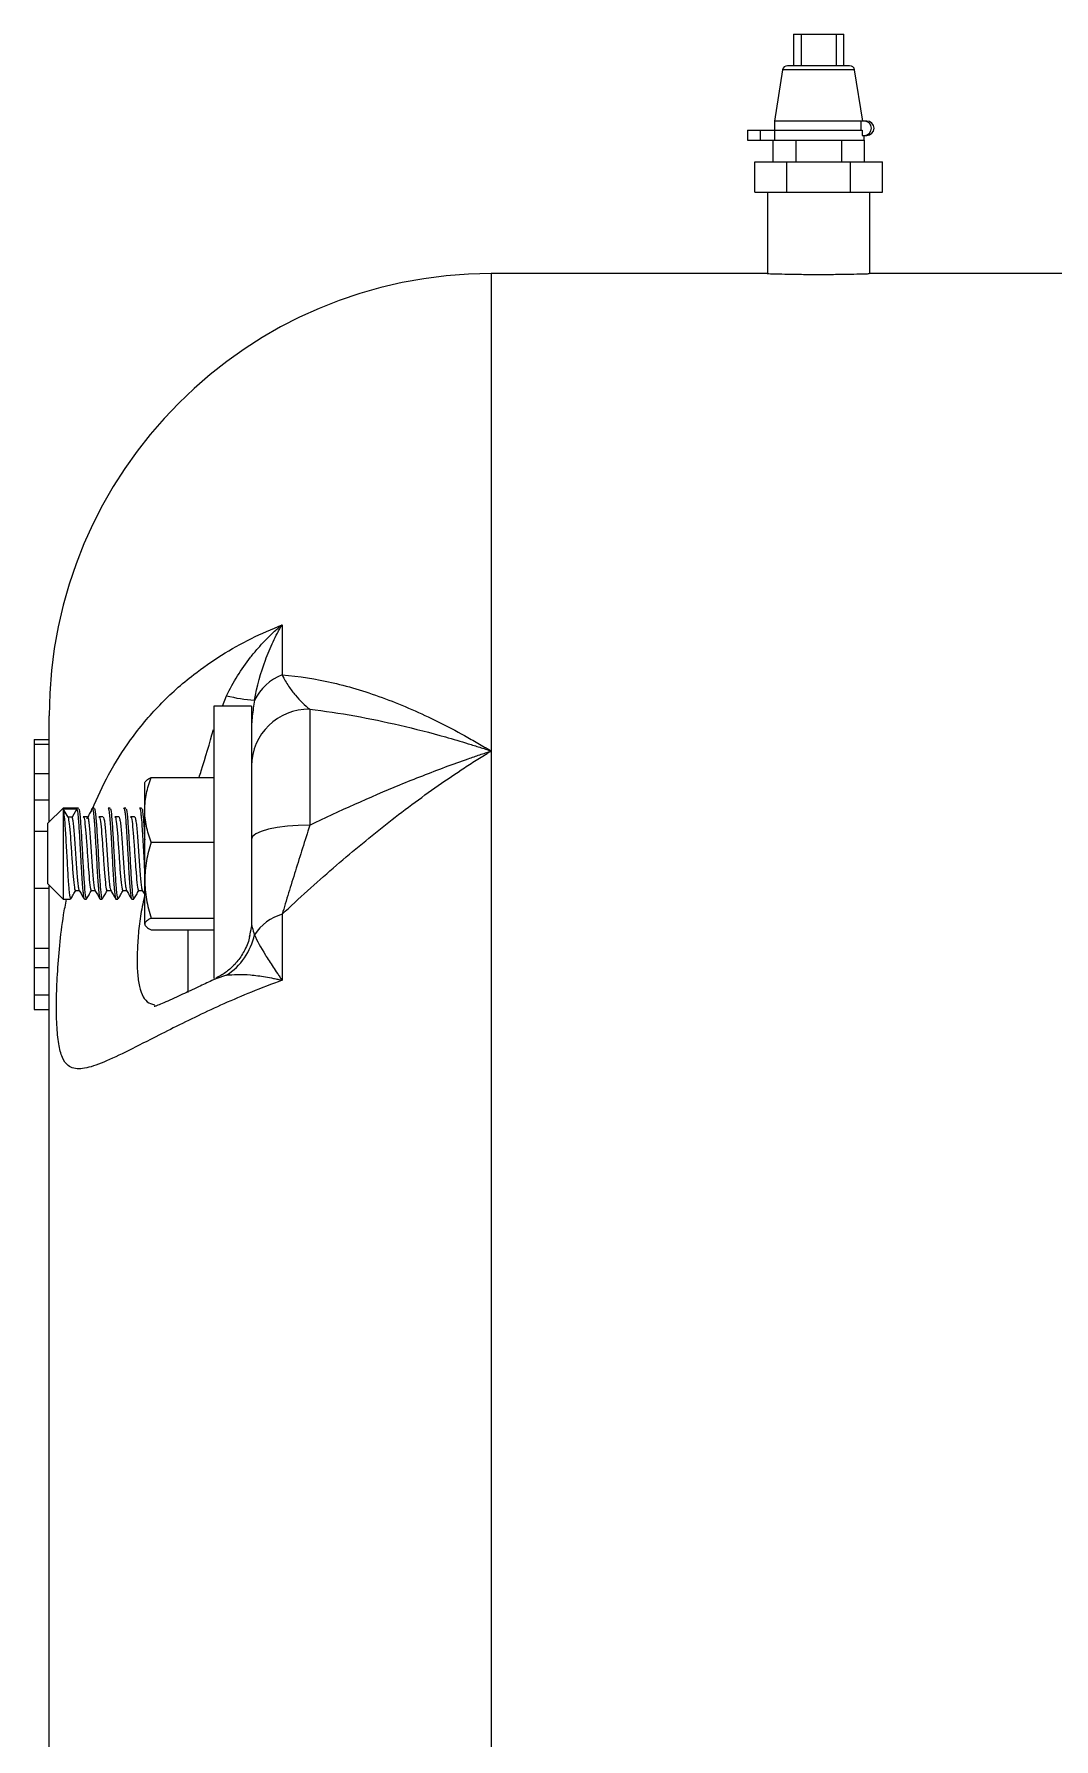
# Model space of a CAD drawing. Header units: inches. Extents: x -10.2 to 13.8, y -6.3 to 9.3.
# Drawn here: x -10.17 to -6.13, y 0.65 to 7.4 of the extents above; entities that cross this region are included whole.
import ezdxf

# ---------------------------------------------------------------- set-up
doc = ezdxf.new("R2010")
doc.units = ezdxf.units.IN
doc.header["$MEASUREMENT"] = 0

msp = doc.modelspace()

# ---------------------------------------------------------------- linework, layer by layer
at = {"color": 7, "linetype": 'Continuous', "lineweight": 25}
for p, q in [((-7.1635, 7.3975), (-7.1635, 7.2725)), ((-7.1635, 7.3975), (-6.9645, 7.3975)), ((-7.1335, 7.3975), (-7.1335, 7.2725)), ((-6.9945, 7.3975), (-6.9945, 7.2725)), ((-6.9645, 7.2725), (-6.9645, 7.3975)), ((-7.2067, 7.2556), (-7.239, 7.0525)), ((-6.9411, 7.2725), (-7.1869, 7.2725)), ((-6.8892, 7.0535), (-6.9213, 7.2556)), ((-7.3459, 7.0175), (-7.3459, 6.9775)), ((-7.3459, 7.0175), (-6.8914, 7.0175)), ((-7.2959, 7.0175), (-7.2959, 6.9775)), ((-7.239, 7.0525), (-7.239, 7.0175)), ((-6.8971, 7.0525), (-7.239, 7.0525)), ((-7.238, 7.0175), (-7.238, 6.9775)), ((-6.8971, 7.0535), (-6.8971, 7.0175)), ((-6.873, 7.0535), (-6.8971, 7.0535)), ((-6.8914, 7.0175), (-6.8914, 6.9965)), ((-7.3459, 6.9775), (-6.883, 6.9775)), ((-7.2447, 6.9775), (-7.2447, 6.8925)), ((-7.1544, 6.9775), (-7.1544, 6.8925)), ((-6.9736, 6.9775), (-6.9736, 6.8925)), ((-6.8914, 6.9965), (-6.873, 6.9965)), ((-6.8833, 6.9775), (-6.8833, 6.8925)), ((-6.883, 6.9775), (-6.883, 6.9965)), ((-7.3166, 6.8925), (-6.8114, 6.8925)), ((-7.3166, 6.7725), (-7.3166, 6.8925)), ((-7.1903, 6.7725), (-7.1903, 6.8925)), ((-6.9377, 6.7725), (-6.9377, 6.8925)), ((-6.8114, 6.7725), (-6.8114, 6.8925)), ((-7.3166, 6.7725), (-6.8114, 6.7725)), ((-7.2665, 6.7725), (-7.2665, 6.4497)), ((-6.8615, 6.4496), (-6.8615, 6.7725)), ((-7.2662, 6.4497), (-8.36, 6.4497)), ((-8.36, 6.4497), (-8.36, -6.0301)), ((-6.0475, 6.4497), (-6.8641, 6.4497)), ((-9.188, 5.0604), (-9.188, 4.8614)), ((-9.3097, 4.7383), (-9.4588, 4.7383)), ((-9.4588, 4.7383), (-9.4588, 3.6606)), ((-9.3097, 4.7383), (-9.3097, 3.8648)), ((-9.0788, 4.7259), (-9.0788, 4.2669)), ((-10.11, 4.2808), (-10.11, 4.6997)), ((-10.17, 4.6059), (-10.17, 3.5374)), ((-10.17, 4.6059), (-10.11, 4.6059)), ((-10.17, 4.5876), (-10.11, 4.5876)), ((-10.11, 4.4696), (-10.17, 4.4696)), ((-9.7067, 4.4556), (-9.4588, 4.4556)), ((-9.7318, 3.8758), (-9.7318, 4.4355)), ((-10.17, 4.3678), (-10.11, 4.3678)), ((-10.055, 4.3343), (-10.115, 4.2743)), ((-9.9943, 4.3343), (-10.055, 4.3343)), ((-10.055, 4.3343), (-10.055, 3.9743)), ((-10.055, 4.3314), (-10.0003, 4.3314)), ((-10.0355, 4.2981), (-10.055, 4.3314)), ((-10.0003, 4.3314), (-10.0198, 4.2981)), ((-9.9429, 4.324), (-9.9407, 4.3331)), ((-9.9318, 4.3343), (-9.9396, 4.3343)), ((-9.8693, 4.3343), (-9.8771, 4.3343)), ((-9.8068, 4.3343), (-9.8146, 4.3343)), ((-9.7443, 4.3343), (-9.7521, 4.3343)), ((-10.115, 4.0343), (-10.115, 4.2743)), ((-10.0198, 4.2981), (-10.0355, 4.2981)), ((-9.96, 4.2998), (-9.9757, 4.2998)), ((-9.8975, 4.2998), (-9.9132, 4.2998)), ((-9.835, 4.2998), (-9.8507, 4.2998)), ((-9.7725, 4.2998), (-9.7882, 4.2998)), ((-10.17, 4.2428), (-10.115, 4.2428)), ((-9.7067, 4.2001), (-9.4588, 4.2001)), ((-10.17, 4.0172), (-10.11, 4.0172)), ((-10.115, 4.0343), (-10.055, 3.9743)), ((-10.11, -4.0293), (-10.11, 4.0271)), ((-10.006, 4.0081), (-9.9909, 4.0081)), ((-9.9435, 4.0081), (-9.9284, 4.0081)), ((-9.881, 4.0081), (-9.8659, 4.0081)), ((-9.8185, 4.0081), (-9.8034, 4.0081)), ((-9.756, 4.0081), (-9.7409, 4.0081)), ((-9.7416, 4.0091), (-9.7318, 3.9924)), ((-10.055, 3.9743), (-10.0256, 3.9743)), ((-9.9708, 3.9743), (-9.9631, 3.9743)), ((-9.9083, 3.9743), (-9.9006, 3.9743)), ((-9.8458, 3.9743), (-9.8381, 3.9743)), ((-9.7833, 3.9743), (-9.7756, 3.9743)), ((-9.188, 3.9144), (-9.188, 3.6534)), ((-9.7067, 3.8987), (-9.4588, 3.8987)), ((-9.7067, 3.8529), (-9.4588, 3.8529)), ((-10.17, 3.7807), (-10.11, 3.7807)), ((-10.17, 3.7036), (-10.11, 3.7036)), ((-9.4499, 3.6594), (-9.4656, 3.6522)), ((-10.17, 3.5959), (-10.11, 3.5959)), ((-10.17, 3.5374), (-10.11, 3.5374))]:
    msp.add_line(p, q, dxfattribs=at)
at = {"color": 8, "linetype": 'Continuous', "lineweight": 25}
for p, q in [((-6.9213, 7.2556), (-7.2067, 7.2556)), ((-9.4241, 4.7383), (-9.4084, 4.7791)), ((-9.5597, 3.6046), (-9.5597, 3.8529)), ((-9.4084, 3.6729), (-9.4499, 3.6593))]:
    msp.add_line(p, q, dxfattribs=at)
at = {"color": 7, "linetype": 'Continuous', "lineweight": 25, "flags": 128}
msp.add_lwpolyline([(-9.0788, 4.2669), (-9.1238, 4.2658), (-9.1671, 4.2627), (-9.2071, 4.2576), (-9.2421, 4.2508), (-9.2708, 4.2425), (-9.2921, 4.2331), (-9.3053, 4.2228), (-9.3097, 4.2121)], dxfattribs=at)
at = {"color": 7, "linetype": 'Continuous', "lineweight": 25}
for centre, radius, start, end in [((-7.1869, 7.2525), 0.02, 90, 170.96052), ((-6.9411, 7.2525), 0.02, 9.03948, 90), ((-6.8829, 7.025), 0.0285, 272.18474, 87.81526), ((-6.873, 7.025), 0.0285, 270, 90), ((-8.36, 4.6997), 1.75, 90, 180), ((-9.1165, 4.6738), 0.2007, 110.86442, 154.22033), ((-9.243, 5.4479), 0.6889, 256.1058, 265.48112), ((-9.082, 4.4982), 0.2277, 89.18332, 179.15935), ((-9.137, 3.7311), 0.1902, 105.54472, 147.37877), ((-9.5462, 3.8869), 0.2545, 302.76562, 347.92678)]:
    msp.add_arc(centre, radius, start, end, dxfattribs=at)
for points, knots in [([(-7.2662, 6.4497), (-7.2663, 6.4497), (-7.2701, 6.4498), (-7.2564, 6.4494), (-7.2243, 6.4485), (-7.1716, 6.4473), (-7.1153, 6.4466), (-7.0783, 6.4465), (-7.064, 6.4465)], [0, 0, 0, 0, 0.006473, 0.221043, 0.435614, 0.650277, 0.86498, 1, 1, 1, 1]), ([(-7.064, 6.4465), (-7.0412, 6.4466), (-6.9957, 6.4467), (-6.935, 6.4477), (-6.8896, 6.4488), (-6.8639, 6.4496), (-6.864, 6.4496), (-6.8641, 6.4496)], [0, 0, 0, 0, 0.214766, 0.429529, 0.644358, 0.859231, 1, 1, 1, 1]), ([(-9.4084, 4.7791), (-9.3818, 4.8335), (-9.3498, 4.8841), (-9.3037, 4.943), (-9.2941, 4.9546), (-9.2744, 4.9773), (-9.2642, 4.9884), (-9.2433, 5.0101), (-9.2326, 5.0206), (-9.2161, 5.0359), (-9.2106, 5.0409), (-9.1994, 5.0508), (-9.1937, 5.0557), (-9.188, 5.0604)], [0, 0, 0, 0, 0.5, 0.5, 0.625, 0.625, 0.75, 0.75, 0.875, 0.875, 0.9375, 0.9375, 1, 1, 1, 1]), ([(-9.2973, 4.7611), (-9.2874, 4.8173), (-9.2727, 4.8703), (-9.245, 4.9452), (-9.2348, 4.9694), (-9.2182, 5.0045), (-9.2125, 5.016), (-9.2035, 5.033), (-9.2005, 5.0386), (-9.1943, 5.0496), (-9.1912, 5.0551), (-9.188, 5.0604)], [0, 0, 0, 0, 0.5, 0.5, 0.75, 0.75, 0.875, 0.875, 0.9375, 0.9375, 1, 1, 1, 1]), ([(-9.188, 4.8614), (-9.1213, 4.8569), (-9.054, 4.8463), (-8.9518, 4.8224), (-8.9175, 4.8132), (-8.8486, 4.792), (-8.8137, 4.7802), (-8.7093, 4.7411), (-8.6398, 4.7106), (-8.5352, 4.6589), (-8.5003, 4.6406), (-8.4478, 4.6117), (-8.4302, 4.6018), (-8.4039, 4.5866), (-8.3908, 4.579), (-8.3776, 4.5711), (-8.3688, 4.5659), (-8.3643, 4.5632), (-8.36, 4.5606)], [0, 0, 0, 0, 0.25, 0.25, 0.375, 0.375, 0.5, 0.5, 0.75, 0.75, 0.875, 0.875, 0.9375, 0.9375, 0.96875, 0.984375, 0.984375, 1, 1, 1, 1]), ([(-9.188, 4.8614), (-9.1798, 4.8448), (-9.1712, 4.8303), (-9.1535, 4.8039), (-9.1444, 4.792), (-9.1259, 4.7701), (-9.1165, 4.7601), (-9.0977, 4.7417), (-9.0882, 4.7334), (-9.0788, 4.7259)], [0, 0, 0, 0, 0.25, 0.25, 0.5, 0.5, 0.75, 0.75, 1, 1, 1, 1]), ([(-9.2973, 4.7611), (-9.3006, 4.7407), (-9.3036, 4.72), (-9.3082, 4.6779), (-9.3097, 4.6564), (-9.3097, 4.6344)], [0, 0, 0, 0, 0.5, 0.5, 1, 1, 1, 1]), ([(-9.0788, 4.7259), (-8.96, 4.7119), (-8.841, 4.6903), (-8.6615, 4.6485), (-8.6015, 4.633), (-8.5112, 4.6075), (-8.481, 4.5986), (-8.4357, 4.5848), (-8.413, 4.5777), (-8.3903, 4.5705), (-8.3751, 4.5656), (-8.3675, 4.5631), (-8.36, 4.5606)], [0, 0, 0, 0, 0.5, 0.5, 0.75, 0.75, 0.875, 0.875, 0.9375, 0.96875, 0.96875, 1, 1, 1, 1]), ([(-9.188, 3.9144), (-9.1213, 3.9771), (-9.054, 4.0381), (-8.9518, 4.1267), (-8.9175, 4.1557), (-8.8486, 4.2129), (-8.8137, 4.241), (-8.7093, 4.3232), (-8.6398, 4.375), (-8.5352, 4.4481), (-8.5003, 4.4717), (-8.4478, 4.506), (-8.4302, 4.5172), (-8.4039, 4.5337), (-8.3908, 4.5419), (-8.3776, 4.55), (-8.3688, 4.5553), (-8.3643, 4.558), (-8.36, 4.5606)], [0, 0, 0, 0, 0.25, 0.25, 0.375, 0.375, 0.5, 0.5, 0.75, 0.75, 0.875, 0.875, 0.9375, 0.9375, 0.96875, 0.984375, 0.984375, 1, 1, 1, 1]), ([(-9.0788, 4.2669), (-8.96, 4.3243), (-8.841, 4.3777), (-8.6615, 4.4514), (-8.6015, 4.4749), (-8.5112, 4.5084), (-8.481, 4.5193), (-8.4357, 4.5351), (-8.413, 4.5429), (-8.3903, 4.5506), (-8.3751, 4.5556), (-8.3675, 4.5582), (-8.36, 4.5606)], [0, 0, 0, 0, 0.5, 0.5, 0.75, 0.75, 0.875, 0.875, 0.9375, 0.96875, 0.96875, 1, 1, 1, 1]), ([(-9.7318, 4.3278), (-9.7318, 4.3494), (-9.7294, 4.3714), (-9.7206, 4.414), (-9.7143, 4.4349), (-9.7067, 4.4556)], [0, 0, 0, 0, 0.5, 0.5, 1, 1, 1, 1]), ([(-9.7318, 4.4327), (-9.7318, 4.4346), (-9.7312, 4.4366), (-9.7289, 4.4404), (-9.7272, 4.4424), (-9.7207, 4.4481), (-9.7144, 4.4519), (-9.7067, 4.4556)], [0, 0, 0, 0, 0.25, 0.25, 0.5, 0.5, 1, 1, 1, 1]), ([(-10.055, 4.3314), (-10.0535, 4.3228), (-10.0504, 4.3058), (-10.046, 4.2392), (-10.0413, 4.1581), (-10.0369, 4.0748), (-10.0322, 4.0101), (-10.0285, 3.975), (-10.0263, 3.9779), (-10.0256, 3.9789)], [0, 0, 0, 0, 0.154663, 0.308154, 0.463803, 0.617042, 0.772396, 0.926313, 1, 1, 1, 1]), ([(-10.0003, 4.3314), (-9.9996, 4.3282), (-9.9979, 4.3205), (-9.9953, 4.2956), (-9.9928, 4.2628), (-9.9905, 4.2242), (-9.9878, 4.1799), (-9.9854, 4.1346), (-9.983, 4.0912), (-9.9804, 4.0503), (-9.9779, 4.0169), (-9.9756, 3.9924), (-9.9732, 3.9766), (-9.9716, 3.9758), (-9.9708, 3.9755)], [0, 0, 0, 0, 0.07416, 0.17706, 0.256423, 0.326148, 0.427516, 0.512077, 0.578902, 0.677209, 0.766961, 0.832428, 0.926148, 1, 1, 1, 1]), ([(-9.9943, 4.3307), (-9.9937, 4.3315), (-9.9916, 4.3342), (-9.9879, 4.3029), (-9.9835, 4.24), (-9.9788, 4.1579), (-9.9744, 4.0748), (-9.9697, 4.0101), (-9.966, 3.975), (-9.9638, 3.9779), (-9.9631, 3.9789)], [0, 0, 0, 0, 0.057306, 0.203106, 0.347801, 0.49453, 0.638987, 0.785439, 0.930536, 1, 1, 1, 1]), ([(-9.9429, 4.3248), (-9.9461, 4.3194), (-9.9527, 4.3085), (-9.9592, 4.2977), (-9.9625, 4.2923)], [0, 0, 0, 0, 0.500038, 1, 1, 1, 1]), ([(-9.9396, 4.3329), (-9.9391, 4.3331), (-9.9379, 4.3337), (-9.9358, 4.3221), (-9.9337, 4.3044), (-9.9324, 4.2892), (-9.932, 4.2843), (-9.9316, 4.2791), (-9.9305, 4.2651), (-9.9288, 4.2381), (-9.9261, 4.1929), (-9.9234, 4.1444), (-9.9209, 4.0977), (-9.9184, 4.0581), (-9.9159, 4.0229), (-9.9135, 3.9957), (-9.9109, 3.9792), (-9.9092, 3.9726), (-9.9083, 3.9743), (-9.9083, 3.9743)], [0, 0, 0, 0, 0.0430374, 0.1174752, 0.2159934, 0.2326187, 0.2423144, 0.2545369, 0.2715522, 0.3433173, 0.4276014, 0.525589, 0.5981379, 0.6784944, 0.7551004, 0.8374183, 0.9161752, 0.9987998, 1, 1, 1, 1]), ([(-9.9318, 4.3307), (-9.9312, 4.3315), (-9.9291, 4.3342), (-9.9254, 4.3029), (-9.921, 4.24), (-9.9163, 4.1579), (-9.9119, 4.0748), (-9.9072, 4.0101), (-9.9035, 3.975), (-9.9013, 3.9779), (-9.9006, 3.9789)], [0, 0, 0, 0, 0.057306, 0.203106, 0.347801, 0.49453, 0.638987, 0.785439, 0.930536, 1, 1, 1, 1]), ([(-9.8771, 4.3329), (-9.8768, 4.3333), (-9.8757, 4.3346), (-9.8738, 4.3251), (-9.871, 4.3041), (-9.8686, 4.2742), (-9.8664, 4.2396), (-9.8639, 4.1987), (-9.8612, 4.1515), (-9.8588, 4.1058), (-9.8564, 4.0648), (-9.8543, 4.0359), (-9.8527, 4.0153), (-9.8511, 3.9976), (-9.849, 3.9815), (-9.847, 3.9733), (-9.846, 3.9749), (-9.8458, 3.9752)], [0, 0, 0, 0, 0.0286548, 0.1045927, 0.1956116, 0.2790755, 0.3348549, 0.4184357, 0.511596, 0.5835969, 0.6625846, 0.7444357, 0.7728964, 0.8219177, 0.9015077, 0.9821171, 1, 1, 1, 1]), ([(-9.8693, 4.3307), (-9.8687, 4.3315), (-9.8666, 4.3342), (-9.8629, 4.3029), (-9.8585, 4.24), (-9.8538, 4.1579), (-9.8494, 4.0748), (-9.8447, 4.0101), (-9.841, 3.975), (-9.8388, 3.9779), (-9.8381, 3.9789)], [0, 0, 0, 0, 0.057306, 0.203106, 0.347801, 0.49453, 0.638987, 0.785439, 0.930536, 1, 1, 1, 1]), ([(-9.8146, 4.3334), (-9.8144, 4.3337), (-9.8134, 4.3354), (-9.8118, 4.3277), (-9.8092, 4.3103), (-9.8071, 4.2866), (-9.8055, 4.264), (-9.8039, 4.2393), (-9.8021, 4.209), (-9.8004, 4.1811), (-9.7996, 4.166), (-9.7985, 4.1464), (-9.7968, 4.1148), (-9.7944, 4.0722), (-9.7918, 4.0346), (-9.7894, 4.0044), (-9.7869, 3.9841), (-9.7848, 3.9741), (-9.7837, 3.9753), (-9.7833, 3.9756)], [0, 0, 0, 0, 0.0142857, 0.0925153, 0.172357, 0.2525066, 0.2919873, 0.33098, 0.4105634, 0.4653115, 0.4817845, 0.4909706, 0.5695076, 0.6487799, 0.729103, 0.8079668, 0.8868766, 0.967203, 1, 1, 1, 1]), ([(-9.8068, 4.3307), (-9.8062, 4.3315), (-9.8041, 4.3342), (-9.8004, 4.3029), (-9.796, 4.24), (-9.7913, 4.1579), (-9.7869, 4.0748), (-9.7822, 4.0101), (-9.7785, 3.975), (-9.7763, 3.9779), (-9.7756, 3.9789)], [0, 0, 0, 0, 0.057306, 0.203106, 0.347801, 0.49453, 0.638987, 0.785439, 0.930536, 1, 1, 1, 1]), ([(-9.7521, 4.3343), (-9.7521, 4.3343), (-9.752, 4.3343), (-9.752, 4.3342), (-9.7518, 4.3342), (-9.751, 4.3336), (-9.7495, 4.3291), (-9.7474, 4.3158), (-9.7458, 4.2998), (-9.745, 4.2904), (-9.7447, 4.2875), (-9.7438, 4.2765), (-9.7422, 4.2532), (-9.7398, 4.2125), (-9.7372, 4.168), (-9.7347, 4.1232), (-9.733, 4.0907), (-9.732, 4.0757), (-9.7318, 4.0732)], [0, 0, 0, 0, 0.00093, 0.002957, 0.009564, 0.032986, 0.120568, 0.242966, 0.331242, 0.355606, 0.362832, 0.366752, 0.487747, 0.609647, 0.733298, 0.854834, 0.976161, 1, 1, 1, 1]), ([(-9.7443, 4.3307), (-9.7437, 4.3315), (-9.7416, 4.3342), (-9.7379, 4.3024), (-9.7345, 4.255), (-9.7324, 4.2187), (-9.7318, 4.2092)], [0, 0, 0, 0, 0.143538, 0.508734, 0.871165, 1, 1, 1, 1]), ([(-9.7067, 4.2001), (-9.7143, 4.2209), (-9.7207, 4.2421), (-9.7295, 4.2848), (-9.7318, 4.3062), (-9.7318, 4.3278)], [0, 0, 0, 0, 0.5, 0.5, 1, 1, 1, 1]), ([(-10.0355, 4.2981), (-10.0339, 4.2911), (-10.0309, 4.2773), (-10.0265, 4.2233), (-10.0217, 4.1574), (-10.0174, 4.0897), (-10.0127, 4.0372), (-10.009, 4.0086), (-10.0067, 4.0111), (-10.006, 4.0119)], [0, 0, 0, 0, 0.1545, 0.307825, 0.463313, 0.616385, 0.771578, 0.92533, 1, 1, 1, 1]), ([(-10.0198, 4.2981), (-10.019, 4.2947), (-10.0172, 4.2879), (-10.0144, 4.2652), (-10.0118, 4.2351), (-10.0091, 4.199), (-10.0063, 4.1596), (-10.0037, 4.1198), (-10.001, 4.0826), (-9.9982, 4.0505), (-9.9956, 4.0264), (-9.9934, 4.0125), (-9.992, 4.011), (-9.9915, 4.0105)], [0, 0, 0, 0, 0.094789, 0.191176, 0.285662, 0.380771, 0.47712, 0.571371, 0.666765, 0.76304, 0.857124, 0.952769, 1, 1, 1, 1]), ([(-9.9757, 4.2973), (-9.9748, 4.2985), (-9.9724, 4.3015), (-9.9684, 4.2753), (-9.964, 4.2238), (-9.9592, 4.1572), (-9.9549, 4.0897), (-9.9502, 4.0371), (-9.9465, 4.0086), (-9.9442, 4.0111), (-9.9435, 4.0119)], [0, 0, 0, 0, 0.08408, 0.22559, 0.366024, 0.508438, 0.64864, 0.790784, 0.931608, 1, 1, 1, 1]), ([(-9.96, 4.299), (-9.9593, 4.2996), (-9.9576, 4.301), (-9.9552, 4.2904), (-9.9524, 4.2702), (-9.9497, 4.2413), (-9.9471, 4.2061), (-9.9443, 4.1671), (-9.9417, 4.1272), (-9.939, 4.0892), (-9.9362, 4.056), (-9.9336, 4.0303), (-9.9312, 4.014), (-9.9297, 4.0113), (-9.929, 4.0103)], [0, 0, 0, 0, 0.0715358, 0.1575318, 0.245421, 0.3321304, 0.4183503, 0.5062684, 0.5926823, 0.679187, 0.7671, 0.8532466, 0.9400385, 1, 1, 1, 1]), ([(-9.9132, 4.2973), (-9.9123, 4.2985), (-9.9099, 4.3015), (-9.9059, 4.2753), (-9.9015, 4.2238), (-9.8967, 4.1572), (-9.8924, 4.0897), (-9.8877, 4.0371), (-9.884, 4.0086), (-9.8817, 4.0111), (-9.881, 4.0119)], [0, 0, 0, 0, 0.08408, 0.22559, 0.366024, 0.508438, 0.64864, 0.790784, 0.931608, 1, 1, 1, 1]), ([(-9.8975, 4.2985), (-9.897, 4.2994), (-9.8955, 4.3016), (-9.8932, 4.293), (-9.8904, 4.2748), (-9.8877, 4.2473), (-9.8852, 4.2131), (-9.8823, 4.1746), (-9.8796, 4.1346), (-9.8771, 4.0961), (-9.8742, 4.0617), (-9.8716, 4.0344), (-9.8691, 4.0156), (-9.8673, 4.0116), (-9.8665, 4.0097)], [0, 0, 0, 0, 0.05537, 0.141082, 0.228793, 0.315934, 0.401754, 0.489558, 0.57646, 0.662451, 0.750312, 0.836945, 0.923169, 1, 1, 1, 1]), ([(-9.8507, 4.2973), (-9.8498, 4.2985), (-9.8474, 4.3015), (-9.8434, 4.2753), (-9.839, 4.2238), (-9.8342, 4.1572), (-9.8299, 4.0897), (-9.8252, 4.0371), (-9.8215, 4.0086), (-9.8192, 4.0111), (-9.8185, 4.0119)], [0, 0, 0, 0, 0.0840802, 0.2255897, 0.3660236, 0.508438, 0.6486397, 0.7907836, 0.9316085, 1, 1, 1, 1]), ([(-9.835, 4.2985), (-9.8346, 4.2993), (-9.8333, 4.302), (-9.8312, 4.2953), (-9.8285, 4.279), (-9.8257, 4.253), (-9.8232, 4.2199), (-9.8204, 4.182), (-9.8176, 4.1421), (-9.8151, 4.1031), (-9.8123, 4.0678), (-9.8095, 4.0386), (-9.807, 4.019), (-9.805, 4.0093), (-9.8041, 4.0094), (-9.8041, 4.0094)], [0, 0, 0, 0, 0.039138, 0.124942, 0.212525, 0.30015, 0.385946, 0.473683, 0.56113, 0.646981, 0.734838, 0.822074, 0.908043, 0.995987, 1, 1, 1, 1]), ([(-9.7882, 4.2973), (-9.7873, 4.2985), (-9.7849, 4.3015), (-9.7809, 4.2753), (-9.7765, 4.2238), (-9.7717, 4.1572), (-9.7674, 4.0897), (-9.7627, 4.0371), (-9.759, 4.0086), (-9.7567, 4.0111), (-9.756, 4.0119)], [0, 0, 0, 0, 0.08408, 0.22559, 0.366024, 0.508438, 0.64864, 0.790784, 0.931608, 1, 1, 1, 1]), ([(-9.7725, 4.2988), (-9.7723, 4.2994), (-9.7711, 4.3024), (-9.7692, 4.2972), (-9.7665, 4.283), (-9.7637, 4.2585), (-9.7612, 4.2266), (-9.7584, 4.1894), (-9.7556, 4.1497), (-9.7531, 4.1102), (-9.7503, 4.074), (-9.7475, 4.0435), (-9.745, 4.0219), (-9.7429, 4.0106), (-9.7418, 4.0102), (-9.7416, 4.0101)], [0, 0, 0, 0, 0.0227292, 0.1086947, 0.1958873, 0.2837354, 0.3695765, 0.4569835, 0.5447149, 0.6304944, 0.7180831, 0.8056643, 0.8914453, 0.9791826, 1, 1, 1, 1]), ([(-9.0788, 4.2669), (-9.0882, 4.2361), (-9.0977, 4.2058), (-9.1165, 4.1456), (-9.1259, 4.1158), (-9.1444, 4.0569), (-9.1535, 4.0277), (-9.1712, 3.9703), (-9.1798, 3.942), (-9.188, 3.9144)], [0, 0, 0, 0, 0.25, 0.25, 0.5, 0.5, 0.75, 0.75, 1, 1, 1, 1]), ([(-9.7067, 4.2001), (-9.7144, 4.1754), (-9.7207, 4.1506), (-9.7294, 4.1004), (-9.7318, 4.0751), (-9.7318, 4.0494)], [0, 0, 0, 0, 0.5, 0.5, 1, 1, 1, 1]), ([(-9.7318, 4.0494), (-9.7318, 4.0366), (-9.7312, 4.0238), (-9.7289, 3.9983), (-9.7272, 3.9857), (-9.7207, 3.9481), (-9.7144, 3.9233), (-9.7067, 3.8987)], [0, 0, 0, 0, 0.25, 0.25, 0.5, 0.5, 1, 1, 1, 1]), ([(-10.0247, 3.9749), (-10.0214, 3.9806), (-10.0148, 3.9919), (-10.0082, 4.0032), (-10.0049, 4.0089)], [0, 0, 0, 0, 0.500226, 1, 1, 1, 1]), ([(-9.9916, 4.0091), (-9.9883, 4.0035), (-9.9817, 3.9922), (-9.9751, 3.9808), (-9.9718, 3.9752)], [0, 0, 0, 0, 0.499825, 1, 1, 1, 1]), ([(-9.9622, 3.9749), (-9.9589, 3.9806), (-9.9525, 3.9916), (-9.946, 4.0027), (-9.9429, 4.0081)], [0, 0, 0, 0, 0.512766, 1, 1, 1, 1]), ([(-9.9291, 4.0091), (-9.9258, 4.0035), (-9.9192, 3.9922), (-9.9126, 3.9808), (-9.9093, 3.9752)], [0, 0, 0, 0, 0.499825, 1, 1, 1, 1]), ([(-9.8997, 3.9749), (-9.8964, 3.9806), (-9.89, 3.9916), (-9.8835, 4.0027), (-9.8804, 4.0081)], [0, 0, 0, 0, 0.512766, 1, 1, 1, 1]), ([(-9.8666, 4.0091), (-9.8633, 4.0035), (-9.8567, 3.9922), (-9.8501, 3.9808), (-9.8468, 3.9752)], [0, 0, 0, 0, 0.499825, 1, 1, 1, 1]), ([(-9.8372, 3.9749), (-9.8339, 3.9806), (-9.8275, 3.9916), (-9.821, 4.0027), (-9.8179, 4.0081)], [0, 0, 0, 0, 0.5127663, 1, 1, 1, 1]), ([(-9.8041, 4.0091), (-9.8008, 4.0035), (-9.7942, 3.9922), (-9.7876, 3.9808), (-9.7843, 3.9752)], [0, 0, 0, 0, 0.499825, 1, 1, 1, 1]), ([(-9.7747, 3.9749), (-9.7714, 3.9806), (-9.765, 3.9916), (-9.7585, 4.0027), (-9.7554, 4.0081)], [0, 0, 0, 0, 0.512766, 1, 1, 1, 1]), ([(-9.7067, 3.8987), (-9.7144, 3.895), (-9.7207, 3.8912), (-9.7294, 3.8836), (-9.7318, 3.8797), (-9.7318, 3.8758)], [0, 0, 0, 0, 0.5, 0.5, 1, 1, 1, 1]), ([(-9.7318, 3.8758), (-9.7318, 3.8739), (-9.7312, 3.8719), (-9.7289, 3.8681), (-9.7272, 3.8661), (-9.7207, 3.8604), (-9.7144, 3.8566), (-9.7067, 3.8529)], [0, 0, 0, 0, 0.25, 0.25, 0.5, 0.5, 1, 1, 1, 1]), ([(-9.3097, 3.885), (-9.3097, 3.8782), (-9.3082, 3.8703), (-9.3036, 3.8531), (-9.3006, 3.8437), (-9.2973, 3.8337)], [0, 0, 0, 0, 0.5, 0.5, 1, 1, 1, 1]), ([(-9.3161, 3.8309), (-9.3163, 3.8294), (-9.3188, 3.8094), (-9.3341, 3.7747), (-9.3609, 3.7309), (-9.3939, 3.697), (-9.4242, 3.6741), (-9.4438, 3.665), (-9.4504, 3.6619)], [0, 0, 0, 0, 0.0206918, 0.2683462, 0.4950398, 0.7047204, 0.8997704, 1, 1, 1, 1]), ([(-9.2973, 3.8337), (-9.2874, 3.8096), (-9.2727, 3.7828), (-9.245, 3.7379), (-9.2348, 3.7222), (-9.2182, 3.6973), (-9.2125, 3.6888), (-9.2035, 3.6758), (-9.2005, 3.6714), (-9.1943, 3.6624), (-9.1912, 3.6579), (-9.188, 3.6534)], [0, 0, 0, 0, 0.5, 0.5, 0.75, 0.75, 0.875, 0.875, 0.9375, 0.9375, 1, 1, 1, 1]), ([(-9.4656, 3.6522), (-9.4837, 3.6438), (-9.5252, 3.6245), (-9.5772, 3.6), (-9.6235, 3.5786), (-9.6577, 3.5633), (-9.681, 3.5538), (-9.6946, 3.5493), (-9.6948, 3.5492), (-9.695, 3.5492)], [0, 0, 0, 0, 0.158618, 0.363927, 0.511019, 0.653398, 0.79508, 0.918633, 1, 1, 1, 1]), ([(-9.4084, 3.6729), (-9.3818, 3.6771), (-9.3498, 3.6777), (-9.3037, 3.6737), (-9.2941, 3.6727), (-9.2744, 3.6702), (-9.2642, 3.6687), (-9.2433, 3.6651), (-9.2326, 3.6631), (-9.2161, 3.6598), (-9.2106, 3.6586), (-9.1994, 3.6561), (-9.1937, 3.6548), (-9.188, 3.6534)], [0, 0, 0, 0, 0.5, 0.5, 0.625, 0.625, 0.75, 0.75, 0.875, 0.875, 0.9375, 0.9375, 1, 1, 1, 1])]:
    msp.add_open_spline(points, degree=3, knots=knots, dxfattribs=at)
at = {"color": 8, "linetype": 'Continuous', "lineweight": 25}
for points, knots in [([(-9.9393, 4.3304), (-9.9188, 4.3765), (-9.8756, 4.4737), (-9.7865, 4.6127), (-9.6746, 4.7466), (-9.5519, 4.856), (-9.4288, 4.9414), (-9.3119, 5.0075), (-9.229, 5.0429), (-9.188, 5.0604)], [0, 0, 0, 0, 0.134894, 0.283952, 0.450379, 0.620271, 0.74714, 0.875094, 1, 1, 1, 1]), ([(-9.5167, 4.4556), (-9.5138, 4.4645), (-9.4936, 4.5269), (-9.4754, 4.5907), (-9.4598, 4.6454)], [0, 0, 0, 0, 0.142618, 1, 1, 1, 1]), ([(-9.7318, 3.9923), (-9.7373, 3.9668), (-9.7489, 3.9138), (-9.7578, 3.8369), (-9.7623, 3.763), (-9.762, 3.6961), (-9.7567, 3.6388), (-9.7443, 3.5953), (-9.725, 3.5666), (-9.7037, 3.5593), (-9.6938, 3.556)], [0, 0, 0, 0, 0.112069, 0.232606, 0.358202, 0.487028, 0.620091, 0.757168, 0.886857, 1, 1, 1, 1]), ([(-9.188, 3.6534), (-9.229, 3.6379), (-9.3465, 3.5935), (-9.4907, 3.5276), (-9.6201, 3.4641), (-9.7231, 3.4118), (-9.8257, 3.3595), (-9.9184, 3.3173), (-9.9897, 3.298), (-10.0337, 3.3085), (-10.0596, 3.3449), (-10.0737, 3.3981), (-10.0808, 3.4744), (-10.082, 3.5682), (-10.0783, 3.6756), (-10.0691, 3.7898), (-10.0576, 3.8911), (-10.0456, 3.9535), (-10.0416, 3.9743)], [0, 0, 0, 0, 0.056865, 0.163183, 0.218089, 0.272982, 0.350684, 0.430457, 0.508258, 0.589043, 0.64556, 0.70363, 0.760203, 0.818803, 0.869827, 0.922305, 0.974135, 1, 1, 1, 1])]:
    msp.add_open_spline(points, degree=3, knots=knots, dxfattribs=at)
at = {"color": 7, "linetype": 'Continuous', "lineweight": 25}
msp.add_open_spline([(-9.3168, 3.8258), (-9.3139, 3.8384), (-9.3114, 3.8514), (-9.3097, 3.8648)], degree=3, dxfattribs=at)

doc.saveas('drawing.dxf')
